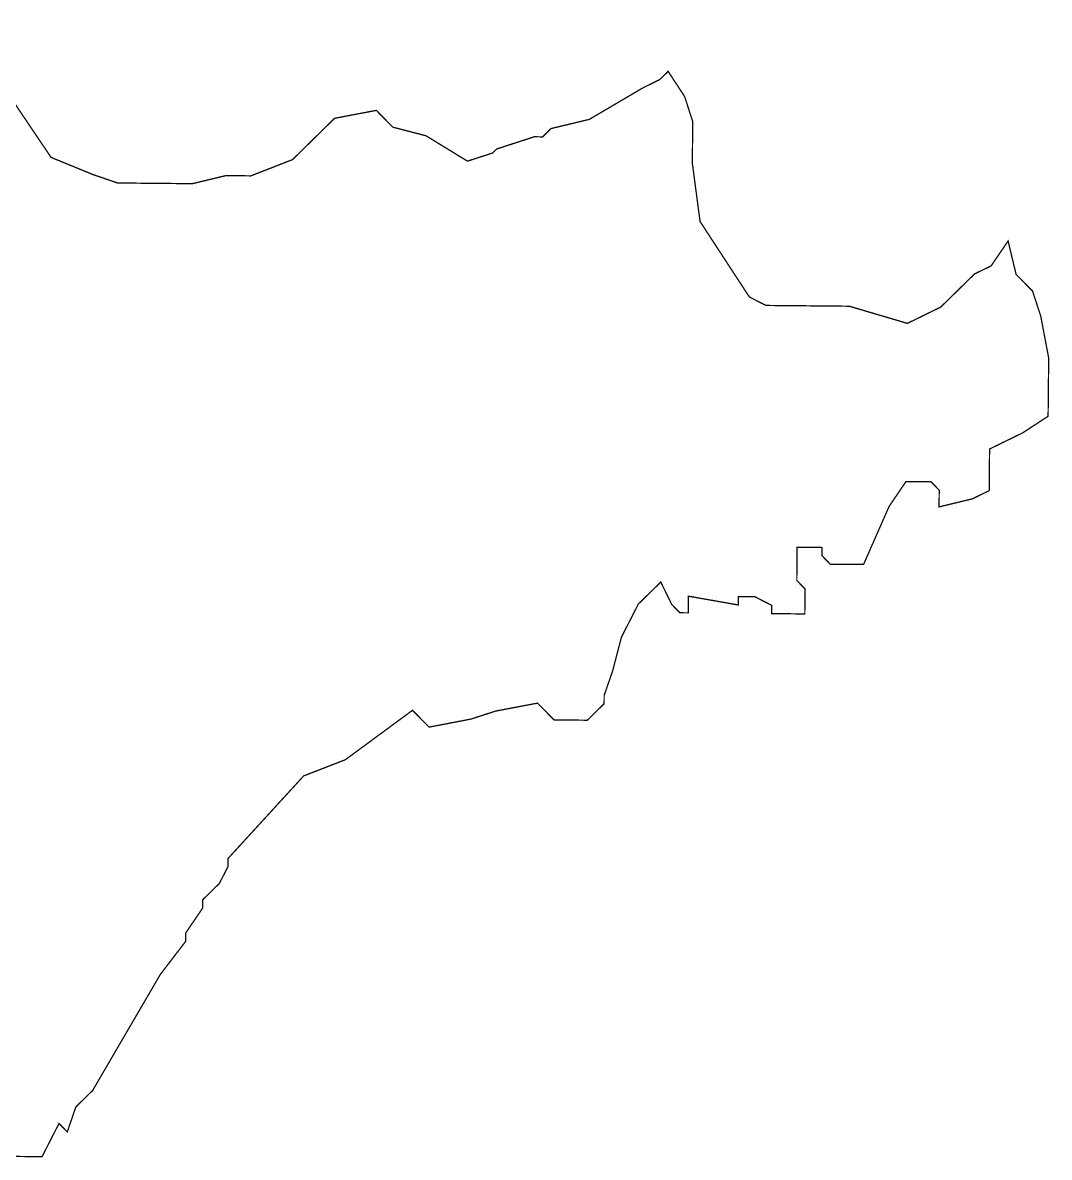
# Model space of a CAD drawing. Header units: metres. Extents: x 274483 to 277665, y 2063795 to 2066112.
# Drawn here: x 276074 to 277665, y 2064326 to 2066084 of the extents above; entities that cross this region are included whole.
import ezdxf

# ---------------------------------------------------------------- set-up
doc = ezdxf.new("R2010")
doc.units = ezdxf.units.M
doc.header["$MEASUREMENT"] = 0

msp = doc.modelspace()

# ---------------------------------------------------------------- linework, layer by layer
at = {"color": 6, "const_width": 2, "flags": 128}
msp.add_lwpolyline([(275978, 2066083.2), (276118.1, 2065875.4), (276182.4, 2065849.1), (276221, 2065835.8), (276337.1, 2065834.7), (276388.9, 2065847.2), (276427.6, 2065846.8), (276492.3, 2065872), (276557.4, 2065936), (276622.1, 2065948.3), (276647.6, 2065922.3), (276699.2, 2065908.9), (276763.3, 2065869.6), (276802.2, 2065882.2), (276808.7, 2065888.5), (276866.9, 2065907.4), (276879.8, 2065907.2), (276892.8, 2065920.1), (276952.1, 2065934.3), (277032.8, 2065981.8), (277035.4, 2065983.3), (277061.3, 2065996), (277074.3, 2066008.8), (277099.8, 2065969.8), (277112.4, 2065931), (277111.8, 2065866.4), (277123.8, 2065776), (277200.2, 2065659.1), (277225.9, 2065646), (277355, 2065644.8), (277445.1, 2065618.2), (277496.9, 2065643.6), (277549, 2065694.7), (277574.9, 2065707.4), (277601.1, 2065745.9), (277613.5, 2065694.2), (277639.1, 2065668.1), (277651.7, 2065629.3), (277664, 2065564.6), (277663.1, 2065474.3), (277624.2, 2065448.8), (277572.4, 2065423.5), (277571.8, 2065359), (277545.9, 2065346.3), (277494.1, 2065333.8), (277494.4, 2065359.7), (277481.6, 2065372.7), (277467.6, 2065372.8), (277442.8, 2065373), (277416.7, 2065334.5), (277377.1, 2065244.6), (277325.5, 2065245), (277312.8, 2065258.1), (277312.9, 2065270.9), (277274.1, 2065271.3), (277273.7, 2065219.7), (277286.5, 2065206.7), (277286.1, 2065167.9), (277234.5, 2065168.4), (277234.6, 2065181.3), (277208.9, 2065194.5), (277183.1, 2065194.7), (277183, 2065181.8), (277146.9, 2065188.2), (277105.7, 2065195.4), (277105.5, 2065169.6), (277092.5, 2065169.7), (277079.8, 2065182.7), (277062.9, 2065217.3), (277028.1, 2065183.2), (277001.9, 2065131.8), (276995.2, 2065106.1), (276990.2, 2065087.1), (276988.5, 2065080.3), (276975.2, 2065041.7), (276975.1, 2065028.8), (276949.1, 2065003.2), (276897.5, 2065003.7), (276871.9, 2065029.7), (276807.2, 2065017.4), (276768.4, 2065004.9), (276703.8, 2064992.5), (276678.2, 2065018.6), (276574.3, 2064942.1), (276509.5, 2064916.9), (276392.2, 2064788.8), (276392.1, 2064776), (276378.9, 2064750.3), (276352.9, 2064724.7), (276352.8, 2064711.8), (276326.6, 2064673.3), (276326.5, 2064660.4), (276287.3, 2064609.1), (276182.5, 2064429.4), (276156.4, 2064403.8), (276143.2, 2064365.2), (276130.4, 2064378.3), (276104.1, 2064326.8), (276052.5, 2064327.3)], dxfattribs=at)

doc.saveas('drawing.dxf')
